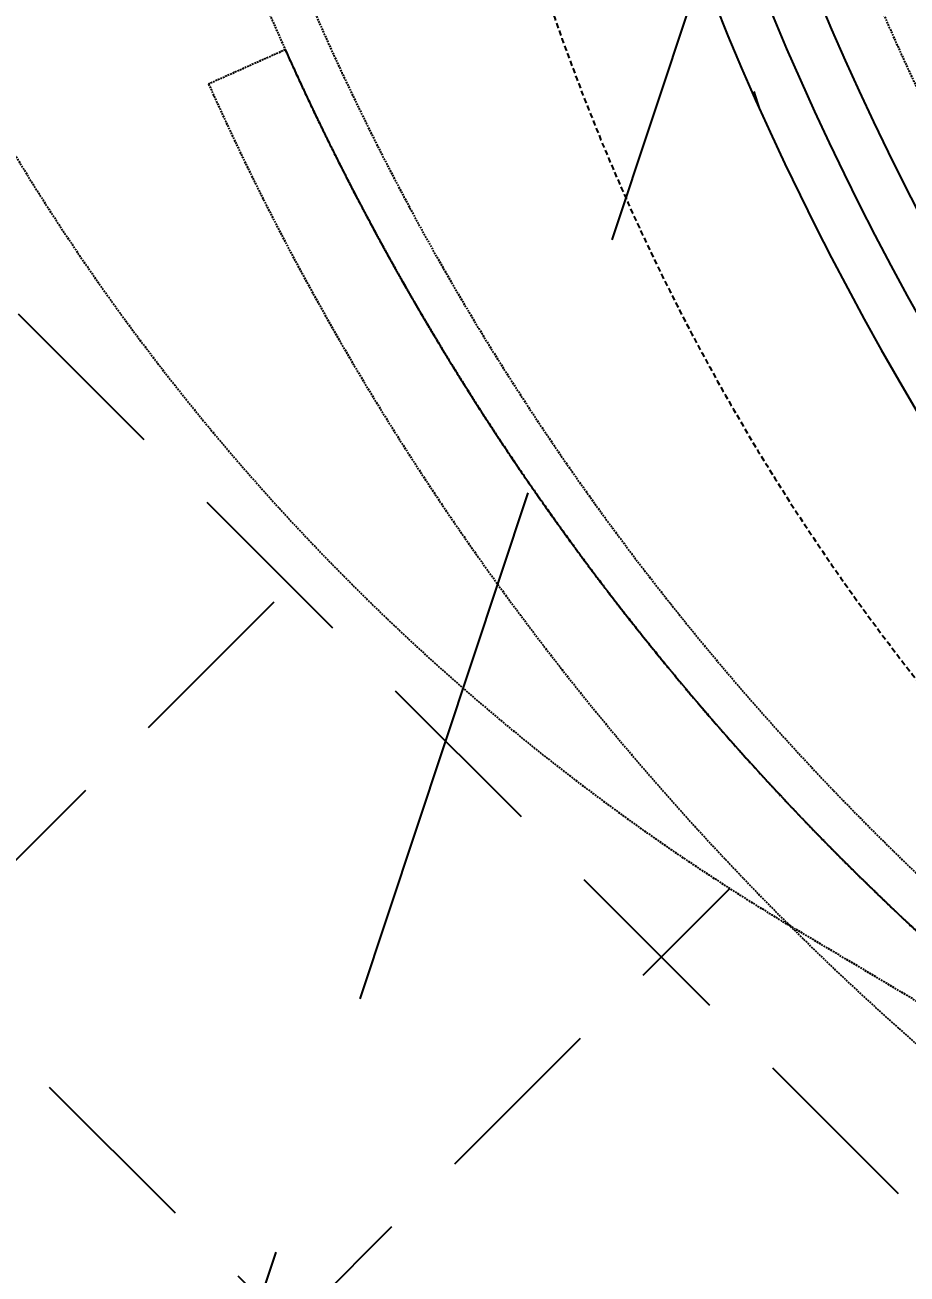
# Model space of a CAD drawing. Header units: millimetres. Extents: x 832728086 to 834530684, y 817551485 to 818349469.
# Drawn here: x 834278547 to 834281696, y 817932262 to 817936724 of the extents above; entities that cross this region are included whole.
import ezdxf

# ---------------------------------------------------------------- set-up
doc = ezdxf.new("R2010")
doc.units = ezdxf.units.MM
doc.header["$LTSCALE"] = 100
doc.linetypes.add('Hidden', pattern=[9.525, 6.35, -3.175])
for name, color, linetype in [('+C-160', 160, 'Hidden'), ('000-Tactile-l', 8, 'Continuous'), ('DLN030_1', 1, 'Continuous')]:
    doc.layers.add(name, color=color, linetype=linetype)
doc.styles.add('Swis721tBT', font='swissl.ttf')
doc.dimstyles.new('INTDIM', dxfattribs={"dimtxt": 200, "dimasz": 125, "dimexe": 100, "dimexo": 150, "dimgap": 80, "dimtad": 1, "dimdec": 0, "dimzin": 9, "dimdsep": 46, "dimtxsty": 'Swis721tBT', "dimblk": 'OPEN30', "dimcen": -125, "dimclrd": 256, "dimclre": 256, "dimclrt": 2, "dimaunit": 1, "dimadec": 1, "dimazin": 0, "dimtfac": 0.444444, "dimtdec": 0, "dimtix": 1, "dimtmove": 2, "dimatfit": 3, "dimldrblk": 'OPEN30', "dimfxl": 0, "dimtolj": 1, "dimlwd": -1, "dimlwe": -1, "dimarcsym": 0})

# ---------------------------------------------------------------- blocks, each defined once
blk = doc.blocks.new('_Open30')
at = {"color": 0, "linetype": 'ByBlock', "lineweight": -2}
for p, q in [((-1, 0.268), (0, 0)), ((0, 0), (-1, -0.268)), ((0, 0), (-1, 0))]:
    blk.add_line(p, q, dxfattribs=at)
blk = doc.blocks.new('*D28')
at = {"layer": 'Defpoints', "color": 0}
for p in [(834269376.5, 817985820.3), (834268234.8, 817984815.4), (834325664.7, 817921861.8)]:
    blk.add_point(p, dxfattribs=at)
at = {"layer": 'DLN030_1', "linetype": 'Continuous'}
for p, q in [((834269263.9, 817985721.2), (834268159.7, 817984749.3)), ((834324390.8, 817921007.1), (834268366.9, 817984665.3)), ((834325552.1, 817921762.7), (834324447.9, 817920790.9))]:
    blk.add_line(p, q, dxfattribs=at)
at = {"layer": 'DLN030_1', "xscale": 200, "yscale": 200, "zscale": 200}
for p, rotation in [((834268234.8, 817984815.4), 131.3501965874743), ((834324523, 817920857), 311.3501965874743)]:
    blk.add_blockref('_Open30', p, dxfattribs=dict(at, rotation=rotation))
at = {"layer": 'DLN030_1', "color": 2, "insert": (834295470.9, 817953435.6), "char_height": 400, "attachment_point": 5, "rotation": 311.3502, "style": 'Swis721tBT'}
blk.add_mtext('\\A1;85200', dxfattribs=at)
blk = doc.blocks.new('tactile')
at = {"layer": '000-Tactile-l', "ltscale": 5e-05}
for radius, start, end in [(10.0849, 194.29664, 238.2636), (10.2599, 194.29662, 238.26358), (10.4349, 194.29661, 238.26357)]:
    blk.add_arc((834290.7477, 817940.7432), radius, start, end, dxfattribs=at)
blk = doc.blocks.new('A$C062A3D83')
at = {"layer": '+C-160', "ltscale": 3}
blk.add_line((-51694.7, -96422.5), (-37449, -53520.9), dxfattribs=at)
at = {"layer": '+C-160'}
for p, q in [((-31452.9, -85577.6), (-62799.8, -54230.7)), ((-26176.1, -88202.8), (-59507.2, -54871.7)), ((-55121.8, -81821.7), (-43725.7, -70425.7)), ((-56722.5, -86074.2), (-42269.3, -71620.9))]:
    blk.add_line(p, q, dxfattribs=at)
at = {"layer": '+C-160', "ltscale": 0.01}
for p, q in [((-43857.3, -68624.7), (-44131.1, -68747.2)), ((11466.8, -103634.6), (-42039.2, -71763.2))]:
    blk.add_line(p, q, dxfattribs=at)
for centre, radius, start, end in [((-35002.6, -64664.2), 9700, 168.97112, 239.21944), ((-35002.6, -64664.2), 9550, 168.97112, 239.21944), ((-37894, -64804.3), 8100, 191.44163, 239.21944), ((-32585.7, -64516.8), 9464.9, 194.29669, 239.21944), ((-32585.7, -64516.8), 9964.9, 194.29665, 239.2194), ((-35002.6, -64664.2), 9700, 204.09783, 239.21944), ((-35002.6, -64664.2), 10000, 204.09783, 239.21944)]:
    blk.add_arc(centre, radius, start, end, dxfattribs=at)
at = {"layer": '+C-160', "ltscale": 0.03}
blk.add_arc((-35240.8, -65860.9), 8100, 168.51246, 239.21944, dxfattribs=at)
at = {"layer": '+C-160'}
for centre, radius, start, end in [((-34463.4, -66324), 8100, 177.38999, 198.07338), ((-32585.7, -64516.8), 9464.9, 194.29669, 239.21944)]:
    blk.add_arc(centre, radius, start, end, dxfattribs=at)

msp = doc.modelspace()

# ---------------------------------------------------------------- block references
at = {"layer": '+C-160', "ltscale": 5}
msp.add_blockref('A$C062A3D83', (834323333.3128, 818005260.0327), dxfattribs=at)
at = {"layer": '000-Tactile-l', "xscale": 1000, "yscale": 1000, "zscale": 1000}
msp.add_blockref('tactile', (-56.4905, -49.2817, -0.0703), dxfattribs=at)

# ---------------------------------------------------------------- dimensions: what is measured, and where the dimension line sits
at = {"layer": 'DLN030_1'}
dim = msp.add_linear_dim(base=(834268234.7779, 817984815.415), p1=(834325664.7353, 817921861.8346), p2=(834269376.5388, 817985820.2502), angle=131.3501966, dimstyle='INTDIM', override={"dimtxt": 400, "dimasz": 200, "dimarcsym": 2}, dxfattribs=at)
dim.commit()
dim.dimension.update_dxf_attribs({"geometry": '*D28', "text_midpoint": (834295470.9447, 817953435.6146), "dimtype": 160})

doc.saveas('drawing.dxf')
